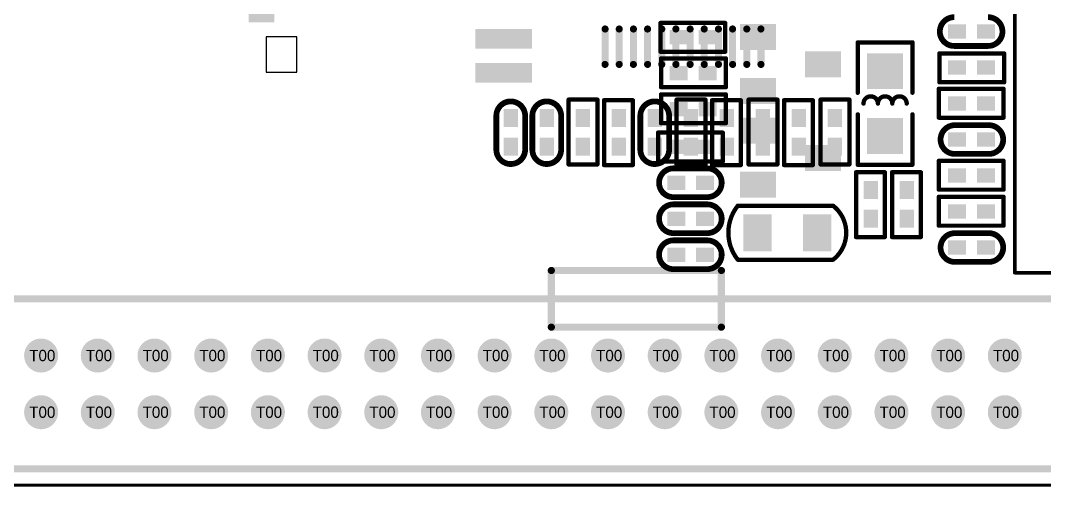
# Model space of a CAD drawing. Extents: x -400 to 4142, y 20 to 2756.
# Drawn here: x 1899 to 3321, y 58 to 705 of the extents above; entities that cross this region are included whole.
import ezdxf

# ---------------------------------------------------------------- set-up
doc = ezdxf.new("R2010")
doc.units = 0
doc.header["$MEASUREMENT"] = 0
for name, color, linetype in [('BOARD_OUTLINE', 1, 'Continuous'), ('COMP_OUTLINE_BOTTOM', 6, 'Continuous'), ('COMP_OUTLINE_TOP', 4, 'Continuous'), ('LAYNR11', 12, 'Continuous'), ('PADLAYER_BOTTOM', 7, 'Continuous'), ('PADLAYER_TOP', 5, 'Continuous'), ('TOOL_TOP', 8, 'Continuous'), ('TOOLCODE_TOP', 9, 'Continuous')]:
    doc.layers.add(name, color=color, linetype=linetype)

msp = doc.modelspace()

# ---------------------------------------------------------------- linework, layer by layer
at = {"layer": 'BOARD_OUTLINE', "const_width": 3.937}
msp.add_lwpolyline([(73.858, 60), (3930.866, 60, 0.414214)], format="xyb", dxfattribs=at)
at = {"layer": 'COMP_OUTLINE_BOTTOM'}
for points, const_width in [([(3196, 710, 0.414214), (3176, 690, 0.414214)], 8), ([(3263, 690, 0.414214), (3243, 710)], 8), ([(3176, 690, 0.414214), (3196, 670)], 8), ([(3243, 670, 0.414214), (3263, 690, 0.414214)], 8), ([(3080, 600, 0.414214), (3070, 590)], 6), ([(3090, 590, 0.414214), (3080, 600, 0.414214)], 6), ([(3100, 600, 0.414214), (3090, 590)], 6), ([(3110, 590, 0.414214), (3100, 600, 0.414214)], 6), ([(3120, 600, 0.414214), (3110, 590)], 6), ([(3130, 590, 0.414214), (3120, 600, 0.414214)], 6), ([(2580, 593, 0.414214), (2560, 573)], 8), ([(2600, 573, 0.414214), (2580, 593, 0.414214)], 8), ([(2630, 593, 0.414214), (2610, 573)], 8), ([(2650, 573, 0.414214), (2630, 593, 0.414214)], 8), ([(2780, 593, 0.414214), (2760, 573)], 8), ([(2800, 573, 0.414214), (2780, 593, 0.414214)], 8), ([(3197, 560, 0.414214), (3177, 540, 0.414214)], 8), ([(3264, 540, 0.414214), (3244, 560)], 8), ([(3177, 540, 0.414214), (3197, 520)], 8), ([(3244, 520, 0.414214), (3264, 540, 0.414214)], 8), ([(2560, 526, 0.414214), (2580, 506, 0.414214)], 8), ([(2580, 506, 0.414214), (2600, 526)], 8), ([(2610, 526, 0.414214), (2630, 506, 0.414214)], 8), ([(2630, 506, 0.414214), (2650, 526)], 8), ([(2760, 526, 0.414214), (2780, 506, 0.414214)], 8), ([(2780, 506, 0.414214), (2800, 526)], 8), ([(3197, 410, 0.414214), (3177, 390, 0.414214)], 8), ([(3264, 390, 0.414214), (3244, 410)], 8), ([(3177, 390, 0.414214), (3197, 370)], 8), ([(3244, 370, 0.414214), (3264, 390, 0.414214)], 8)]:
    msp.add_lwpolyline(points, format="xyb", dxfattribs=dict(at, const_width=const_width))
for points, const_width in [([(3174, 690, 1), (3178, 690, 1)], 4), ([(3174, 690, 1), (3178, 690, 1)], 4), ([(3261, 690, 1), (3265, 690, 1)], 4), ([(3261, 690, 1), (3265, 690, 1)], 4), ([(3060.5, 675, 1), (3063.5, 675, 1)], 3), ([(3060.5, 675, 1), (3063.5, 675, 1)], 3), ([(3136.5, 675, 1), (3139.5, 675, 1)], 3), ([(3136.5, 675, 1), (3139.5, 675, 1)], 3), ([(3194, 670, 1), (3198, 670, 1)], 4), ([(3194, 670, 1), (3198, 670, 1)], 4), ([(3241, 670, 1), (3245, 670, 1)], 4), ([(3241, 670, 1), (3245, 670, 1)], 4), ([(3173.93, 659.61, 1), (3176.93, 659.61, 1)], 3), ([(3173.93, 659.61, 1), (3176.93, 659.61, 1)], 3), ([(3263.93, 659.61, 1), (3266.93, 659.61, 1)], 3), ([(3263.93, 659.61, 1), (3266.93, 659.61, 1)], 3), ([(3173.07, 610.39, 1), (3176.07, 610.39, 1)], 3), ([(3173.07, 610.39, 1), (3176.07, 610.39, 1)], 3), ([(3173.93, 619.61, 1), (3176.93, 619.61, 1)], 3), ([(3173.93, 619.61, 1), (3176.93, 619.61, 1)], 3), ([(3263.07, 610.39, 1), (3266.07, 610.39, 1)], 3), ([(3263.07, 610.39, 1), (3266.07, 610.39, 1)], 3), ([(3263.93, 619.61, 1), (3266.93, 619.61, 1)], 3), ([(3263.93, 619.61, 1), (3266.93, 619.61, 1)], 3), ([(2658.89, 595.43, 1), (2661.89, 595.43, 1)], 3), ([(2658.89, 595.43, 1), (2661.89, 595.43, 1)], 3), ([(2698.89, 595.43, 1), (2701.89, 595.43, 1)], 3), ([(2698.89, 595.43, 1), (2701.89, 595.43, 1)], 3), ([(2708.11, 594.57, 1), (2711.11, 594.57, 1)], 3), ([(2708.11, 594.57, 1), (2711.11, 594.57, 1)], 3), ([(2748.11, 594.57, 1), (2751.11, 594.57, 1)], 3), ([(2748.11, 594.57, 1), (2751.11, 594.57, 1)], 3), ([(2808.89, 595.43, 1), (2811.89, 595.43, 1)], 3), ([(2808.89, 595.43, 1), (2811.89, 595.43, 1)], 3), ([(2848.89, 595.43, 1), (2851.89, 595.43, 1)], 3), ([(2848.89, 595.43, 1), (2851.89, 595.43, 1)], 3), ([(2858.11, 594.57, 1), (2861.11, 594.57, 1)], 3), ([(2858.11, 594.57, 1), (2861.11, 594.57, 1)], 3), ([(2898.11, 594.57, 1), (2901.11, 594.57, 1)], 3), ([(2898.11, 594.57, 1), (2901.11, 594.57, 1)], 3), ([(2908.89, 595.43, 1), (2911.89, 595.43, 1)], 3), ([(2908.89, 595.43, 1), (2911.89, 595.43, 1)], 3), ([(2948.89, 595.43, 1), (2951.89, 595.43, 1)], 3), ([(2948.89, 595.43, 1), (2951.89, 595.43, 1)], 3), ([(2958.11, 594.57, 1), (2961.11, 594.57, 1)], 3), ([(2958.11, 594.57, 1), (2961.11, 594.57, 1)], 3), ([(2998.11, 594.57, 1), (3001.11, 594.57, 1)], 3), ([(2998.11, 594.57, 1), (3001.11, 594.57, 1)], 3), ([(3008.89, 595.43, 1), (3011.89, 595.43, 1)], 3), ([(3008.89, 595.43, 1), (3011.89, 595.43, 1)], 3), ([(3048.89, 595.43, 1), (3051.89, 595.43, 1)], 3), ([(3048.89, 595.43, 1), (3051.89, 595.43, 1)], 3), ([(3060.5, 605, 1), (3063.5, 605, 1)], 3), ([(3078.5, 600, 1), (3081.5, 600, 1)], 3), ([(3078.5, 600, 1), (3081.5, 600, 1)], 3), ([(3098.5, 600, 1), (3101.5, 600, 1)], 3), ([(3098.5, 600, 1), (3101.5, 600, 1)], 3), ([(3118.5, 600, 1), (3121.5, 600, 1)], 3), ([(3118.5, 600, 1), (3121.5, 600, 1)], 3), ([(3136.5, 605, 1), (3139.5, 605, 1)], 3), ([(2578, 593, 1), (2582, 593, 1)], 4), ([(2578, 593, 1), (2582, 593, 1)], 4), ([(2628, 593, 1), (2632, 593, 1)], 4), ([(2628, 593, 1), (2632, 593, 1)], 4), ([(2778, 593, 1), (2782, 593, 1)], 4), ([(2778, 593, 1), (2782, 593, 1)], 4), ([(3068.5, 590, 1), (3071.5, 590, 1)], 3), ([(3088.5, 590, 1), (3091.5, 590, 1)], 3), ([(3088.5, 590, 1), (3091.5, 590, 1)], 3), ([(3108.5, 590, 1), (3111.5, 590, 1)], 3), ([(3108.5, 590, 1), (3111.5, 590, 1)], 3), ([(3128.5, 590, 1), (3131.5, 590, 1)], 3), ([(2558, 574, 1), (2562, 574, 1)], 4), ([(2558, 573, 1), (2562, 573, 1)], 4), ([(2598, 573, 1), (2602, 573, 1)], 4), ([(2598, 573, 1), (2602, 573, 1)], 4), ([(2608, 574, 1), (2612, 574, 1)], 4), ([(2608, 573, 1), (2612, 573, 1)], 4), ([(2648, 573, 1), (2652, 573, 1)], 4), ([(2648, 573, 1), (2652, 573, 1)], 4), ([(2758, 574, 1), (2762, 574, 1)], 4), ([(2758, 573, 1), (2762, 573, 1)], 4), ([(2798, 573, 1), (2802, 573, 1)], 4), ([(2798, 573, 1), (2802, 573, 1)], 4), ([(3060.5, 575, 1), (3063.5, 575, 1)], 3), ([(3136.5, 575, 1), (3139.5, 575, 1)], 3), ([(3173.07, 570.39, 1), (3176.07, 570.39, 1)], 3), ([(3173.07, 570.39, 1), (3176.07, 570.39, 1)], 3), ([(3263.07, 570.39, 1), (3266.07, 570.39, 1)], 3), ([(3263.07, 570.39, 1), (3266.07, 570.39, 1)], 3), ([(3195, 560, 1), (3199, 560, 1)], 4), ([(3195, 560, 1), (3199, 560, 1)], 4), ([(3242, 560, 1), (3246, 560, 1)], 4), ([(3242, 560, 1), (3246, 560, 1)], 4), ([(3175, 540, 1), (3179, 540, 1)], 4), ([(3175, 540, 1), (3179, 540, 1)], 4), ([(3262, 540, 1), (3266, 540, 1)], 4), ([(3262, 540, 1), (3266, 540, 1)], 4), ([(2558, 527, 1), (2562, 527, 1)], 4), ([(2558, 526, 1), (2562, 526, 1)], 4), ([(2598, 526, 1), (2602, 526, 1)], 4), ([(2598, 526, 1), (2602, 526, 1)], 4), ([(2608, 527, 1), (2612, 527, 1)], 4), ([(2608, 526, 1), (2612, 526, 1)], 4), ([(2648, 526, 1), (2652, 526, 1)], 4), ([(2648, 526, 1), (2652, 526, 1)], 4), ([(2758, 527, 1), (2762, 527, 1)], 4), ([(2758, 526, 1), (2762, 526, 1)], 4), ([(2798, 526, 1), (2802, 526, 1)], 4), ([(2798, 526, 1), (2802, 526, 1)], 4), ([(3173.07, 510.39, 1), (3176.07, 510.39, 1)], 3), ([(3173.07, 510.39, 1), (3176.07, 510.39, 1)], 3), ([(3194, 520, 1), (3198, 520, 1)], 4), ([(3195, 520, 1), (3199, 520, 1)], 4), ([(3241, 520, 1), (3245, 520, 1)], 4), ([(3242, 520, 1), (3246, 520, 1)], 4), ([(3263.07, 510.39, 1), (3266.07, 510.39, 1)], 3), ([(3263.07, 510.39, 1), (3266.07, 510.39, 1)], 3), ([(2578, 506, 1), (2582, 506, 1)], 4), ([(2578, 506, 1), (2582, 506, 1)], 4), ([(2628, 506, 1), (2632, 506, 1)], 4), ([(2628, 506, 1), (2632, 506, 1)], 4), ([(2658.89, 505.43, 1), (2661.89, 505.43, 1)], 3), ([(2658.89, 505.43, 1), (2661.89, 505.43, 1)], 3), ([(2698.89, 505.43, 1), (2701.89, 505.43, 1)], 3), ([(2698.89, 505.43, 1), (2701.89, 505.43, 1)], 3), ([(2708.11, 504.57, 1), (2711.11, 504.57, 1)], 3), ([(2708.11, 504.57, 1), (2711.11, 504.57, 1)], 3), ([(2748.11, 504.57, 1), (2751.11, 504.57, 1)], 3), ([(2748.11, 504.57, 1), (2751.11, 504.57, 1)], 3), ([(2778, 506, 1), (2782, 506, 1)], 4), ([(2778, 506, 1), (2782, 506, 1)], 4), ([(2808.89, 505.43, 1), (2811.89, 505.43, 1)], 3), ([(2808.89, 505.43, 1), (2811.89, 505.43, 1)], 3), ([(2848.89, 505.43, 1), (2851.89, 505.43, 1)], 3), ([(2848.89, 505.43, 1), (2851.89, 505.43, 1)], 3), ([(2858.11, 504.57, 1), (2861.11, 504.57, 1)], 3), ([(2858.11, 504.57, 1), (2861.11, 504.57, 1)], 3), ([(2898.11, 504.57, 1), (2901.11, 504.57, 1)], 3), ([(2898.11, 504.57, 1), (2901.11, 504.57, 1)], 3), ([(2908.89, 505.43, 1), (2911.89, 505.43, 1)], 3), ([(2908.89, 505.43, 1), (2911.89, 505.43, 1)], 3), ([(2948.89, 505.43, 1), (2951.89, 505.43, 1)], 3), ([(2948.89, 505.43, 1), (2951.89, 505.43, 1)], 3), ([(2958.11, 504.57, 1), (2961.11, 504.57, 1)], 3), ([(2958.11, 504.57, 1), (2961.11, 504.57, 1)], 3), ([(2998.11, 504.57, 1), (3001.11, 504.57, 1)], 3), ([(2998.11, 504.57, 1), (3001.11, 504.57, 1)], 3), ([(3008.89, 505.43, 1), (3011.89, 505.43, 1)], 3), ([(3008.89, 505.43, 1), (3011.89, 505.43, 1)], 3), ([(3048.89, 505.43, 1), (3051.89, 505.43, 1)], 3), ([(3048.89, 505.43, 1), (3051.89, 505.43, 1)], 3), ([(3060.5, 505, 1), (3063.5, 505, 1)], 3), ([(3060.5, 505, 1), (3063.5, 505, 1)], 3), ([(3136.5, 505, 1), (3139.5, 505, 1)], 3), ([(3136.5, 505, 1), (3139.5, 505, 1)], 3), ([(3058.11, 494.57, 1), (3061.11, 494.57, 1)], 3), ([(3058.11, 494.57, 1), (3061.11, 494.57, 1)], 3), ([(3098.11, 494.57, 1), (3101.11, 494.57, 1)], 3), ([(3098.11, 494.57, 1), (3101.11, 494.57, 1)], 3), ([(3108.11, 494.57, 1), (3111.11, 494.57, 1)], 3), ([(3108.11, 494.57, 1), (3111.11, 494.57, 1)], 3), ([(3148.11, 494.57, 1), (3151.11, 494.57, 1)], 3), ([(3148.11, 494.57, 1), (3151.11, 494.57, 1)], 3), ([(3173.07, 470.39, 1), (3176.07, 470.39, 1)], 3), ([(3173.07, 470.39, 1), (3176.07, 470.39, 1)], 3), ([(3263.07, 470.39, 1), (3266.07, 470.39, 1)], 3), ([(3263.07, 470.39, 1), (3266.07, 470.39, 1)], 3), ([(3173.07, 460.39, 1), (3176.07, 460.39, 1)], 3), ([(3173.07, 460.39, 1), (3176.07, 460.39, 1)], 3), ([(3263.07, 460.39, 1), (3266.07, 460.39, 1)], 3), ([(3263.07, 460.39, 1), (3266.07, 460.39, 1)], 3), ([(3173.07, 420.39, 1), (3176.07, 420.39, 1)], 3), ([(3173.07, 420.39, 1), (3176.07, 420.39, 1)], 3), ([(3195, 410, 1), (3199, 410, 1)], 4), ([(3195, 410, 1), (3199, 410, 1)], 4), ([(3242, 410, 1), (3246, 410, 1)], 4), ([(3242, 410, 1), (3246, 410, 1)], 4), ([(3263.07, 420.39, 1), (3266.07, 420.39, 1)], 3), ([(3263.07, 420.39, 1), (3266.07, 420.39, 1)], 3), ([(3058.11, 404.57, 1), (3061.11, 404.57, 1)], 3), ([(3058.11, 404.57, 1), (3061.11, 404.57, 1)], 3), ([(3098.11, 404.57, 1), (3101.11, 404.57, 1)], 3), ([(3098.11, 404.57, 1), (3101.11, 404.57, 1)], 3), ([(3108.11, 404.57, 1), (3111.11, 404.57, 1)], 3), ([(3108.11, 404.57, 1), (3111.11, 404.57, 1)], 3), ([(3148.11, 404.57, 1), (3151.11, 404.57, 1)], 3), ([(3148.11, 404.57, 1), (3151.11, 404.57, 1)], 3), ([(3175, 390, 1), (3179, 390, 1)], 4), ([(3175, 390, 1), (3179, 390, 1)], 4), ([(3262, 390, 1), (3266, 390, 1)], 4), ([(3262, 390, 1), (3266, 390, 1)], 4), ([(3194, 370, 1), (3198, 370, 1)], 4), ([(3195, 370, 1), (3199, 370, 1)], 4), ([(3241, 370, 1), (3245, 370, 1)], 4), ([(3242, 370, 1), (3246, 370, 1)], 4)]:
    msp.add_lwpolyline(points, format="xyb", close=True, dxfattribs=dict(at, const_width=const_width))
for points, const_width in [([(3138, 675), (3062, 675)], 6), ([(3062, 675), (3062, 605)], 6), ([(3138, 605), (3138, 675)], 6), ([(3196, 670), (3243, 670)], 8), ([(3175.43, 659.61), (3175.43, 619.61)], 6), ([(3265.43, 659.61), (3175.43, 659.61)], 6), ([(3265.43, 619.61), (3265.43, 659.61)], 6), ([(3264.57, 610.39), (3174.57, 610.39)], 6), ([(3174.57, 610.39), (3174.57, 570.39)], 6), ([(3175.43, 619.61), (3265.43, 619.61)], 6), ([(3264.57, 570.39), (3264.57, 610.39)], 6), ([(2700.39, 595.43), (2660.39, 595.43)], 6), ([(2660.39, 595.43), (2660.39, 505.43)], 6), ([(2700.39, 505.43), (2700.39, 595.43)], 6), ([(2749.61, 594.57), (2709.61, 594.57)], 6), ([(2709.61, 594.57), (2709.61, 504.57)], 6), ([(2749.61, 504.57), (2749.61, 594.57)], 6), ([(2850.39, 595.43), (2810.39, 595.43)], 6), ([(2810.39, 595.43), (2810.39, 505.43)], 6), ([(2850.39, 505.43), (2850.39, 595.43)], 6), ([(2899.61, 594.57), (2859.61, 594.57)], 6), ([(2859.61, 594.57), (2859.61, 504.57)], 6), ([(2899.61, 504.57), (2899.61, 594.57)], 6), ([(2950.39, 595.43), (2910.39, 595.43)], 6), ([(2910.39, 595.43), (2910.39, 505.43)], 6), ([(2950.39, 505.43), (2950.39, 595.43)], 6), ([(2999.61, 594.57), (2959.61, 594.57)], 6), ([(2959.61, 594.57), (2959.61, 504.57)], 6), ([(2999.61, 504.57), (2999.61, 594.57)], 6), ([(3050.39, 595.43), (3010.39, 595.43)], 6), ([(3010.39, 595.43), (3010.39, 505.43)], 6), ([(3050.39, 505.43), (3050.39, 595.43)], 6), ([(2560, 527), (2560, 574)], 8), ([(2600, 526), (2600, 573)], 8), ([(2610, 527), (2610, 574)], 8), ([(2650, 526), (2650, 573)], 8), ([(2760, 527), (2760, 574)], 8), ([(2800, 526), (2800, 573)], 8), ([(3062, 505), (3062, 575)], 6), ([(3138, 575), (3138, 505)], 6), ([(3174.57, 570.39), (3264.57, 570.39)], 6), ([(3244, 560), (3197, 560)], 8), ([(3264.57, 510.39), (3174.57, 510.39)], 6), ([(3174.57, 510.39), (3174.57, 470.39)], 6), ([(3243, 520), (3196, 520)], 8), ([(3264.57, 470.39), (3264.57, 510.39)], 6), ([(2660.39, 505.43), (2700.39, 505.43)], 6), ([(2709.61, 504.57), (2749.61, 504.57)], 6), ([(2810.39, 505.43), (2850.39, 505.43)], 6), ([(2859.61, 504.57), (2899.61, 504.57)], 6), ([(2910.39, 505.43), (2950.39, 505.43)], 6), ([(2959.61, 504.57), (2999.61, 504.57)], 6), ([(3010.39, 505.43), (3050.39, 505.43)], 6), ([(3138, 505), (3062, 505)], 6), ([(3099.61, 494.57), (3059.61, 494.57)], 6), ([(3059.61, 494.57), (3059.61, 404.57)], 6), ([(3099.61, 404.57), (3099.61, 494.57)], 6), ([(3149.61, 494.57), (3109.61, 494.57)], 6), ([(3109.61, 494.57), (3109.61, 404.57)], 6), ([(3149.61, 404.57), (3149.61, 494.57)], 6), ([(3174.57, 470.39), (3264.57, 470.39)], 6), ([(3264.57, 460.39), (3174.57, 460.39)], 6), ([(3174.57, 460.39), (3174.57, 420.39)], 6), ([(3264.57, 420.39), (3264.57, 460.39)], 6), ([(3174.57, 420.39), (3264.57, 420.39)], 6), ([(3244, 410), (3197, 410)], 8), ([(3059.61, 404.57), (3099.61, 404.57)], 6), ([(3109.61, 404.57), (3149.61, 404.57)], 6), ([(3243, 370), (3196, 370)], 8)]:
    msp.add_lwpolyline(points, dxfattribs=dict(at, const_width=const_width))
at = {"layer": 'COMP_OUTLINE_TOP'}
for points, const_width in [([(3280.08, 355.04), (3280.08, 984.96)], 5), ([(2787.936, 661.969), (2787.936, 701.969)], 6), ([(2787.936, 701.969), (2877.936, 701.969)], 6), ([(2877.936, 701.969), (2877.936, 661.969)], 6), ([(2877.936, 661.969), (2787.936, 661.969)], 6), ([(2788.8, 612.75), (2788.8, 652.75)], 6), ([(2788.8, 652.75), (2878.8, 652.75)], 6), ([(2878.8, 652.75), (2878.8, 612.75)], 6), ([(2878.8, 612.75), (2788.8, 612.75)], 6), ([(2788.796, 562.749), (2788.796, 602.749)], 6), ([(2788.796, 602.749), (2878.796, 602.749)], 6), ([(2878.796, 602.749), (2878.796, 562.749)], 6), ([(2878.796, 562.749), (2788.796, 562.749)], 6), ([(2784.57, 509.61), (2784.57, 549.61)], 6), ([(2784.57, 549.61), (2874.57, 549.61)], 6), ([(2874.57, 549.61), (2874.57, 509.61)], 6), ([(2874.57, 509.61), (2784.57, 509.61)], 6), ([(2806, 500), (2853, 500)], 8), ([(2807, 460), (2854, 460)], 8), ([(2806, 450), (2853, 450)], 8), ([(2807, 410), (2854, 410)], 8), ([(2806, 400), (2853, 400)], 8), ([(2636.378, 279.37), (2636.378, 358.11)], 10), ([(2636.378, 358.11), (2872.598, 358.11)], 10), ([(2807, 360), (2854, 360)], 8), ([(2872.598, 358.11), (2872.598, 279.37)], 10), ([(4139.92, 355.04), (3280.08, 355.04)], 5), ([(1770.236, 318.74), (3738.74, 318.74)], 10), ([(2872.598, 279.37), (2636.378, 279.37)], 10), ([(3738.74, 82.52), (1770.236, 82.52)], 10)]:
    msp.add_lwpolyline(points, dxfattribs=dict(at, const_width=const_width))
for points, const_width in [([(2786.436, 701.969, 1), (2789.436, 701.969, 1)], 3), ([(2786.436, 701.969, 1), (2789.436, 701.969, 1)], 3), ([(2876.436, 701.969, 1), (2879.436, 701.969, 1)], 3), ([(2876.436, 701.969, 1), (2879.436, 701.969, 1)], 3), ([(2786.436, 661.969, 1), (2789.436, 661.969, 1)], 3), ([(2786.436, 661.969, 1), (2789.436, 661.969, 1)], 3), ([(2787.3, 652.75, 1), (2790.3, 652.75, 1)], 3), ([(2787.3, 652.75, 1), (2790.3, 652.75, 1)], 3), ([(2876.436, 661.969, 1), (2879.436, 661.969, 1)], 3), ([(2876.436, 661.969, 1), (2879.436, 661.969, 1)], 3), ([(2877.3, 652.75, 1), (2880.3, 652.75, 1)], 3), ([(2877.3, 652.75, 1), (2880.3, 652.75, 1)], 3), ([(2787.3, 612.75, 1), (2790.3, 612.75, 1)], 3), ([(2787.3, 612.75, 1), (2790.3, 612.75, 1)], 3), ([(2877.3, 612.75, 1), (2880.3, 612.75, 1)], 3), ([(2877.3, 612.75, 1), (2880.3, 612.75, 1)], 3), ([(2787.296, 602.749, 1), (2790.296, 602.749, 1)], 3), ([(2787.296, 602.749, 1), (2790.296, 602.749, 1)], 3), ([(2877.296, 602.749, 1), (2880.296, 602.749, 1)], 3), ([(2877.296, 602.749, 1), (2880.296, 602.749, 1)], 3), ([(2787.296, 562.749, 1), (2790.296, 562.749, 1)], 3), ([(2787.296, 562.749, 1), (2790.296, 562.749, 1)], 3), ([(2877.296, 562.749, 1), (2880.296, 562.749, 1)], 3), ([(2877.296, 562.749, 1), (2880.296, 562.749, 1)], 3), ([(2783.07, 549.61, 1), (2786.07, 549.61, 1)], 3), ([(2783.07, 549.61, 1), (2786.07, 549.61, 1)], 3), ([(2873.07, 549.61, 1), (2876.07, 549.61, 1)], 3), ([(2873.07, 549.61, 1), (2876.07, 549.61, 1)], 3), ([(2783.07, 509.61, 1), (2786.07, 509.61, 1)], 3), ([(2783.07, 509.61, 1), (2786.07, 509.61, 1)], 3), ([(2873.07, 509.61, 1), (2876.07, 509.61, 1)], 3), ([(2873.07, 509.61, 1), (2876.07, 509.61, 1)], 3), ([(2804, 500, 1), (2808, 500, 1)], 4), ([(2804, 500, 1), (2808, 500, 1)], 4), ([(2851, 500, 1), (2855, 500, 1)], 4), ([(2851, 500, 1), (2855, 500, 1)], 4), ([(2784, 480, 1), (2788, 480, 1)], 4), ([(2784, 480, 1), (2788, 480, 1)], 4), ([(2871, 480, 1), (2875, 480, 1)], 4), ([(2871, 480, 1), (2875, 480, 1)], 4), ([(2804, 460, 1), (2808, 460, 1)], 4), ([(2805, 460, 1), (2809, 460, 1)], 4), ([(2851, 460, 1), (2855, 460, 1)], 4), ([(2852, 460, 1), (2856, 460, 1)], 4), ([(2804, 450, 1), (2808, 450, 1)], 4), ([(2804, 450, 1), (2808, 450, 1)], 4), ([(2851, 450, 1), (2855, 450, 1)], 4), ([(2851, 450, 1), (2855, 450, 1)], 4), ([(2893.862, 448.098, 1), (2896.862, 448.098, 1)], 3), ([(2893.862, 448.098, 1), (2896.862, 448.098, 1)], 3), ([(3026.25, 448.098, 1), (3029.25, 448.098, 1)], 3), ([(3026.25, 448.098, 1), (3029.25, 448.098, 1)], 3), ([(2784, 430, 1), (2788, 430, 1)], 4), ([(2784, 430, 1), (2788, 430, 1)], 4), ([(2871, 430, 1), (2875, 430, 1)], 4), ([(2871, 430, 1), (2875, 430, 1)], 4), ([(2804, 410, 1), (2808, 410, 1)], 4), ([(2805, 410, 1), (2809, 410, 1)], 4), ([(2851, 410, 1), (2855, 410, 1)], 4), ([(2852, 410, 1), (2856, 410, 1)], 4), ([(2880.778, 410.598, 1), (2883.778, 410.598, 1)], 3), ([(2880.778, 410.598, 1), (2883.778, 410.598, 1)], 3), ([(3044.488, 410.598, 1), (3047.488, 410.598, 1)], 3), ([(3044.488, 410.598, 1), (3047.488, 410.598, 1)], 3), ([(2804, 400, 1), (2808, 400, 1)], 4), ([(2804, 400, 1), (2808, 400, 1)], 4), ([(2851, 400, 1), (2855, 400, 1)], 4), ([(2851, 400, 1), (2855, 400, 1)], 4), ([(2784, 380, 1), (2788, 380, 1)], 4), ([(2784, 380, 1), (2788, 380, 1)], 4), ([(2871, 380, 1), (2875, 380, 1)], 4), ([(2871, 380, 1), (2875, 380, 1)], 4), ([(2893.862, 373.098, 1), (2896.862, 373.098, 1)], 3), ([(2893.862, 373.098, 1), (2896.862, 373.098, 1)], 3), ([(3026.25, 373.098, 1), (3029.25, 373.098, 1)], 3), ([(3026.25, 373.098, 1), (3029.25, 373.098, 1)], 3), ([(2633.878, 358.11, 1), (2638.878, 358.11, 1)], 5), ([(2633.878, 358.11, 1), (2638.878, 358.11, 1)], 5), ([(2804, 360, 1), (2808, 360, 1)], 4), ([(2805, 360, 1), (2809, 360, 1)], 4), ([(2851, 360, 1), (2855, 360, 1)], 4), ([(2852, 360, 1), (2856, 360, 1)], 4), ([(2870.098, 358.11, 1), (2875.098, 358.11, 1)], 5), ([(2870.098, 358.11, 1), (2875.098, 358.11, 1)], 5), ([(3278.83, 355.04, 1), (3281.33, 355.04, 1)], 2.5), ([(3278.83, 355.04, 1), (3281.33, 355.04, 1)], 2.5), ([(2633.878, 279.37, 1), (2638.878, 279.37, 1)], 5), ([(2633.878, 279.37, 1), (2638.878, 279.37, 1)], 5), ([(2870.098, 279.37, 1), (2875.098, 279.37, 1)], 5), ([(2870.098, 279.37, 1), (2875.098, 279.37, 1)], 5)]:
    msp.add_lwpolyline(points, format="xyb", close=True, dxfattribs=dict(at, const_width=const_width))
for points, const_width in [([(2786, 480, -0.414214), (2806, 500)], 8), ([(2853, 500, -0.414214), (2873, 480, -0.414214)], 8), ([(2806, 460, -0.414214), (2786, 480, -0.414214)], 8), ([(2873, 480, -0.414214), (2853, 460)], 8), ([(2786, 430, -0.414214), (2806, 450)], 8), ([(2853, 450, -0.414214), (2873, 430, -0.414214)], 8), ([(2882.278, 410.598, -0.169436), (2895.362, 448.098)], 6), ([(2895.362, 448.098), (3027.75, 448.098, -0.230282)], 6), ([(3027.75, 448.098, -0.230282), (3045.988, 410.598, -0.230282)], 6), ([(2806, 410, -0.414214), (2786, 430, -0.414214)], 8), ([(2873, 430, -0.414214), (2853, 410)], 8), ([(2895.362, 373.098, -0.169436), (2882.278, 410.598, -0.169436)], 6), ([(3045.988, 410.598, -0.230282), (3027.75, 373.098)], 6), ([(2786, 380, -0.414214), (2806, 400)], 8), ([(2853, 400, -0.414214), (2873, 380, -0.414214)], 8), ([(2806, 360, -0.414214), (2786, 380, -0.414214)], 8), ([(2873, 380, -0.414214), (2853, 360)], 8), ([(3027.75, 373.098), (2895.362, 373.098, -0.169436)], 6)]:
    msp.add_lwpolyline(points, format="xyb", dxfattribs=dict(at, const_width=const_width))
at = {"layer": 'LAYNR11'}
msp.add_lwpolyline([(2240.354, 682.874), (2240.354, 633.819), (2283, 633.819), (2283, 682.874), (2240.354, 682.874)], dxfattribs=at)
msp.add_lwpolyline([(2240.354, 682.874, 1), (2240.354, 682.874, 1)], format="xyb", close=True, dxfattribs=at)
msp.add_lwpolyline([(2240.354, 682.874, 1), (2240.354, 682.874, 1)], format="xyb", close=True, dxfattribs=at)
at = {"layer": 'PADLAYER_BOTTOM'}
for points, const_width in [([(2708.563, 693.583, 1), (2713.484, 693.583, 1)], 4.921), ([(2728.248, 693.583, 1), (2733.169, 693.583, 1)], 4.921), ([(2747.933, 693.583, 1), (2752.854, 693.583, 1)], 4.921), ([(2767.618, 693.583, 1), (2772.539, 693.583, 1)], 4.921), ([(2787.303, 693.583, 1), (2792.224, 693.583, 1)], 4.921), ([(2806.988, 693.583, 1), (2811.91, 693.583, 1)], 4.921), ([(2826.673, 693.583, 1), (2831.595, 693.583, 1)], 4.921), ([(2846.358, 693.583, 1), (2851.28, 693.583, 1)], 4.921), ([(2866.043, 693.583, 1), (2870.965, 693.583, 1)], 4.921), ([(2885.728, 693.583, 1), (2890.65, 693.583, 1)], 4.921), ([(2905.413, 693.583, 1), (2910.335, 693.583, 1)], 4.921), ([(2925.098, 693.582, 1), (2930.02, 693.582, 1)], 4.921), ([(2708.563, 644.37, 1), (2713.484, 644.37, 1)], 4.921), ([(2728.248, 644.37, 1), (2733.169, 644.37, 1)], 4.921), ([(2747.933, 644.37, 1), (2752.854, 644.37, 1)], 4.921), ([(2767.618, 644.37, 1), (2772.539, 644.37, 1)], 4.921), ([(2787.303, 644.37, 1), (2792.224, 644.37, 1)], 4.921), ([(2806.988, 644.37, 1), (2811.91, 644.37, 1)], 4.921), ([(2826.673, 644.37, 1), (2831.595, 644.37, 1)], 4.921), ([(2846.358, 644.37, 1), (2851.28, 644.37, 1)], 4.921), ([(2866.043, 644.37, 1), (2870.965, 644.37, 1)], 4.921), ([(2885.728, 644.37, 1), (2890.65, 644.37, 1)], 4.921), ([(2905.413, 644.37, 1), (2910.335, 644.37, 1)], 4.921), ([(2925.098, 644.37, 1), (2930.02, 644.37, 1)], 4.921), ([(1915.906, 240, 1), (1939.528, 240, 1)], 23.622), ([(1994.646, 240, 1), (2018.268, 240, 1)], 23.622), ([(2073.386, 240, 1), (2097.008, 240, 1)], 23.622), ([(2152.126, 240, 1), (2175.748, 240, 1)], 23.622), ([(2230.866, 240, 1), (2254.488, 240, 1)], 23.622), ([(2309.606, 240, 1), (2333.228, 240, 1)], 23.622), ([(2388.346, 240, 1), (2411.968, 240, 1)], 23.622), ([(2467.087, 240, 1), (2490.709, 240, 1)], 23.622), ([(2545.827, 240, 1), (2569.449, 240, 1)], 23.622), ([(2624.567, 240, 1), (2648.189, 240, 1)], 23.622), ([(2703.307, 240, 1), (2726.929, 240, 1)], 23.622), ([(2782.047, 240, 1), (2805.669, 240, 1)], 23.622), ([(2860.787, 240, 1), (2884.409, 240, 1)], 23.622), ([(2939.528, 240, 1), (2963.15, 240, 1)], 23.622), ([(3018.268, 240, 1), (3041.89, 240, 1)], 23.622), ([(3097.008, 240, 1), (3120.63, 240, 1)], 23.622), ([(3175.748, 240, 1), (3199.37, 240, 1)], 23.622), ([(3254.488, 240, 1), (3278.11, 240, 1)], 23.622), ([(1915.906, 161.26, 1), (1939.528, 161.26, 1)], 23.622), ([(1994.646, 161.26, 1), (2018.268, 161.26, 1)], 23.622), ([(2073.386, 161.26, 1), (2097.008, 161.26, 1)], 23.622), ([(2152.126, 161.26, 1), (2175.748, 161.26, 1)], 23.622), ([(2230.866, 161.26, 1), (2254.488, 161.26, 1)], 23.622), ([(2309.606, 161.26, 1), (2333.228, 161.26, 1)], 23.622), ([(2388.346, 161.26, 1), (2411.968, 161.26, 1)], 23.622), ([(2467.087, 161.26, 1), (2490.709, 161.26, 1)], 23.622), ([(2545.827, 161.26, 1), (2569.449, 161.26, 1)], 23.622), ([(2624.567, 161.26, 1), (2648.189, 161.26, 1)], 23.622), ([(2703.307, 161.26, 1), (2726.929, 161.26, 1)], 23.622), ([(2782.047, 161.26, 1), (2805.669, 161.26, 1)], 23.622), ([(2860.787, 161.26, 1), (2884.409, 161.26, 1)], 23.622), ([(2939.528, 161.26, 1), (2963.15, 161.26, 1)], 23.622), ([(3018.268, 161.26, 1), (3041.89, 161.26, 1)], 23.622), ([(3097.008, 161.26, 1), (3120.63, 161.26, 1)], 23.622), ([(3175.748, 161.26, 1), (3199.37, 161.26, 1)], 23.622), ([(3254.488, 161.26, 1), (3278.11, 161.26, 1)], 23.622)]:
    msp.add_lwpolyline(points, format="xyb", close=True, dxfattribs=dict(at, const_width=const_width))
for points in [[(2215.861, 752.929), (2215.861, 702.929), (2251.861, 752.929), (2251.861, 702.929)], [(3212.5, 700), (3187.5, 700), (3212.5, 680), (3187.5, 680)], [(3252.5, 700), (3227.5, 700), (3252.5, 680), (3227.5, 680)], [(2609.37, 693.78), (2530.63, 693.78), (2609.37, 666.22), (2530.63, 666.22)], [(2706.102, 693.583), (2706.102, 644.37), (2715.945, 693.583), (2715.945, 644.37)], [(2725.787, 693.583), (2725.787, 644.37), (2735.63, 693.583), (2735.63, 644.37)], [(2745.472, 693.583), (2745.472, 644.37), (2755.315, 693.583), (2755.315, 644.37)], [(2765.158, 693.583), (2765.158, 644.37), (2775, 693.583), (2775, 644.37)], [(2784.843, 693.583), (2784.843, 644.37), (2794.685, 693.583), (2794.685, 644.37)], [(2804.528, 693.583), (2804.528, 644.37), (2814.37, 693.583), (2814.37, 644.37)], [(2824.213, 693.583), (2824.213, 644.37), (2834.055, 693.583), (2834.055, 644.37)], [(2843.898, 693.583), (2843.898, 644.37), (2853.74, 693.583), (2853.74, 644.37)], [(2863.583, 693.583), (2863.583, 644.37), (2873.425, 693.583), (2873.425, 644.37)], [(2883.268, 693.583), (2883.268, 644.37), (2893.11, 693.583), (2893.11, 644.37)], [(2902.953, 693.583), (2902.953, 644.37), (2912.795, 693.583), (2912.795, 644.37)], [(2922.638, 693.582), (2922.638, 644.37), (2932.48, 693.582), (2932.48, 644.37)], [(3075, 660), (3075, 610), (3125, 660), (3125, 610)], [(2609.37, 646.536), (2530.63, 646.536), (2609.37, 618.976), (2530.63, 618.976)], [(3212.5, 650), (3187.5, 650), (3212.5, 630), (3187.5, 630)], [(3252.5, 650), (3227.5, 650), (3252.5, 630), (3227.5, 630)], [(3187.5, 580), (3212.5, 580), (3187.5, 600), (3212.5, 600)], [(3227.5, 580), (3252.5, 580), (3227.5, 600), (3252.5, 600)], [(2570, 582.5), (2570, 557.5), (2590, 582.5), (2590, 557.5)], [(2620, 582.5), (2620, 557.5), (2640, 582.5), (2640, 557.5)], [(2670, 582.5), (2670, 557.5), (2690, 582.5), (2690, 557.5)], [(2740, 557.5), (2740, 582.5), (2720, 557.5), (2720, 582.5)], [(2770, 582.5), (2770, 557.5), (2790, 582.5), (2790, 557.5)], [(2820, 582.5), (2820, 557.5), (2840, 582.5), (2840, 557.5)], [(2890, 557.5), (2890, 582.5), (2870, 557.5), (2870, 582.5)], [(2920, 582.5), (2920, 557.5), (2940, 582.5), (2940, 557.5)], [(2990, 557.5), (2990, 582.5), (2970, 557.5), (2970, 582.5)], [(3020, 582.5), (3020, 557.5), (3040, 582.5), (3040, 557.5)], [(3075, 570), (3075, 520), (3125, 570), (3125, 520)], [(2570, 542.5), (2570, 517.5), (2590, 542.5), (2590, 517.5)], [(2620, 542.5), (2620, 517.5), (2640, 542.5), (2640, 517.5)], [(2670, 542.5), (2670, 517.5), (2690, 542.5), (2690, 517.5)], [(2740, 517.5), (2740, 542.5), (2720, 517.5), (2720, 542.5)], [(2770, 542.5), (2770, 517.5), (2790, 542.5), (2790, 517.5)], [(2820, 542.5), (2820, 517.5), (2840, 542.5), (2840, 517.5)], [(2890, 517.5), (2890, 542.5), (2870, 517.5), (2870, 542.5)], [(2920, 542.5), (2920, 517.5), (2940, 542.5), (2940, 517.5)], [(2990, 517.5), (2990, 542.5), (2970, 517.5), (2970, 542.5)], [(3020, 542.5), (3020, 517.5), (3040, 542.5), (3040, 517.5)], [(3187.5, 530), (3212.5, 530), (3187.5, 550), (3212.5, 550)], [(3227.5, 530), (3252.5, 530), (3227.5, 550), (3252.5, 550)], [(3187.5, 480), (3212.5, 480), (3187.5, 500), (3212.5, 500)], [(3227.5, 480), (3252.5, 480), (3227.5, 500), (3252.5, 500)], [(3090, 457.5), (3090, 482.5), (3070, 457.5), (3070, 482.5)], [(3140, 457.5), (3140, 482.5), (3120, 457.5), (3120, 482.5)], [(3090, 417.5), (3090, 442.5), (3070, 417.5), (3070, 442.5)], [(3140, 417.5), (3140, 442.5), (3120, 417.5), (3120, 442.5)], [(3187.5, 430), (3212.5, 430), (3187.5, 450), (3212.5, 450)], [(3227.5, 430), (3252.5, 430), (3227.5, 450), (3252.5, 450)], [(3187.5, 380), (3212.5, 380), (3187.5, 400), (3212.5, 400)], [(3227.5, 380), (3252.5, 380), (3227.5, 400), (3252.5, 400)]]:
    msp.add_solid(points, dxfattribs=at)
at = {"layer": 'PADLAYER_TOP', "const_width": 23.622}
for points in [[(1915.906, 240, 1), (1939.528, 240, 1)], [(1994.646, 240, 1), (2018.268, 240, 1)], [(2073.386, 240, 1), (2097.008, 240, 1)], [(2152.126, 240, 1), (2175.748, 240, 1)], [(2230.866, 240, 1), (2254.488, 240, 1)], [(2309.606, 240, 1), (2333.228, 240, 1)], [(2388.346, 240, 1), (2411.968, 240, 1)], [(2467.087, 240, 1), (2490.709, 240, 1)], [(2545.827, 240, 1), (2569.449, 240, 1)], [(2624.567, 240, 1), (2648.189, 240, 1)], [(2703.307, 240, 1), (2726.929, 240, 1)], [(2782.047, 240, 1), (2805.669, 240, 1)], [(2860.787, 240, 1), (2884.409, 240, 1)], [(2939.528, 240, 1), (2963.15, 240, 1)], [(3018.268, 240, 1), (3041.89, 240, 1)], [(3097.008, 240, 1), (3120.63, 240, 1)], [(3175.748, 240, 1), (3199.37, 240, 1)], [(3254.488, 240, 1), (3278.11, 240, 1)], [(1915.906, 161.26, 1), (1939.528, 161.26, 1)], [(1994.646, 161.26, 1), (2018.268, 161.26, 1)], [(2073.386, 161.26, 1), (2097.008, 161.26, 1)], [(2152.126, 161.26, 1), (2175.748, 161.26, 1)], [(2230.866, 161.26, 1), (2254.488, 161.26, 1)], [(2309.606, 161.26, 1), (2333.228, 161.26, 1)], [(2388.346, 161.26, 1), (2411.968, 161.26, 1)], [(2467.087, 161.26, 1), (2490.709, 161.26, 1)], [(2545.827, 161.26, 1), (2569.449, 161.26, 1)], [(2624.567, 161.26, 1), (2648.189, 161.26, 1)], [(2703.307, 161.26, 1), (2726.929, 161.26, 1)], [(2782.047, 161.26, 1), (2805.669, 161.26, 1)], [(2860.787, 161.26, 1), (2884.409, 161.26, 1)], [(2939.528, 161.26, 1), (2963.15, 161.26, 1)], [(3018.268, 161.26, 1), (3041.89, 161.26, 1)], [(3097.008, 161.26, 1), (3120.63, 161.26, 1)], [(3175.748, 161.26, 1), (3199.37, 161.26, 1)], [(3254.488, 161.26, 1), (3278.11, 161.26, 1)]]:
    msp.add_lwpolyline(points, format="xyb", close=True, dxfattribs=at)
at = {"layer": 'PADLAYER_TOP'}
for points in [[(2898.366, 664.359), (2948.366, 664.359), (2898.366, 700.359), (2948.366, 700.359)], [(2825.866, 692.359), (2800.866, 692.359), (2825.866, 672.359), (2800.866, 672.359)], [(2865.866, 692.359), (2840.866, 692.359), (2865.866, 672.359), (2840.866, 672.359)], [(2988.916, 626.359), (3038.916, 626.359), (2988.916, 662.359), (3038.916, 662.359)], [(2800.87, 622.36), (2825.87, 622.36), (2800.87, 642.36), (2825.87, 642.36)], [(2840.87, 622.36), (2865.87, 622.36), (2840.87, 642.36), (2865.87, 642.36)], [(2898.366, 589.359), (2948.366, 589.359), (2898.366, 625.359), (2948.366, 625.359)], [(2800.866, 572.359), (2825.866, 572.359), (2800.866, 592.359), (2825.866, 592.359)], [(2840.866, 572.359), (2865.866, 572.359), (2840.866, 592.359), (2865.866, 592.359)], [(2898.366, 534.359), (2948.366, 534.359), (2898.366, 570.359), (2948.366, 570.359)], [(2822.5, 540), (2797.5, 540), (2822.5, 520), (2797.5, 520)], [(2862.5, 540), (2837.5, 540), (2862.5, 520), (2837.5, 520)], [(2988.916, 496.359), (3038.916, 496.359), (2988.916, 532.359), (3038.916, 532.359)], [(2797.5, 470), (2822.5, 470), (2797.5, 490), (2822.5, 490)], [(2837.5, 470), (2862.5, 470), (2837.5, 490), (2862.5, 490)], [(2898.366, 459.359), (2948.366, 459.359), (2898.366, 495.359), (2948.366, 495.359)], [(2797.5, 420), (2822.5, 420), (2797.5, 440), (2822.5, 440)], [(2837.5, 420), (2862.5, 420), (2837.5, 440), (2862.5, 440)], [(2942.637, 384.788), (2942.637, 435.968), (2903.267, 384.788), (2903.267, 435.968)], [(3025.317, 384.788), (3025.317, 435.968), (2985.947, 384.788), (2985.947, 435.968)], [(2797.5, 370), (2822.5, 370), (2797.5, 390), (2822.5, 390)], [(2837.5, 370), (2862.5, 370), (2837.5, 390), (2862.5, 390)]]:
    msp.add_solid(points, dxfattribs=at)
at = {"layer": 'TOOL_TOP', "const_width": 10}
for points in [[(1911.969, 240, 1), (1943.465, 240, 1), (1911.969, 240)], [(1990.709, 240, 1), (2022.205, 240, 1), (1990.709, 240)], [(2069.449, 240, 1), (2100.945, 240, 1), (2069.449, 240)], [(2148.189, 240, 1), (2179.685, 240, 1), (2148.189, 240)], [(2226.929, 240, 1), (2258.425, 240, 1), (2226.929, 240)], [(2305.669, 240, 1), (2337.165, 240, 1), (2305.669, 240)], [(2384.409, 240, 1), (2415.906, 240, 1), (2384.409, 240)], [(2463.15, 240, 1), (2494.646, 240, 1), (2463.15, 240)], [(2541.89, 240, 1), (2573.386, 240, 1), (2541.89, 240)], [(2620.63, 240, 1), (2652.126, 240, 1), (2620.63, 240)], [(2699.37, 240, 1), (2730.866, 240, 1), (2699.37, 240)], [(2778.11, 240, 1), (2809.606, 240, 1), (2778.11, 240)], [(2856.85, 240, 1), (2888.346, 240, 1), (2856.85, 240)], [(2935.591, 240, 1), (2967.087, 240, 1), (2935.591, 240)], [(3014.331, 240, 1), (3045.827, 240, 1), (3014.331, 240)], [(3093.071, 240, 1), (3124.567, 240, 1), (3093.071, 240)], [(3171.811, 240, 1), (3203.307, 240, 1), (3171.811, 240)], [(3250.551, 240, 1), (3282.047, 240, 1), (3250.551, 240)], [(1911.969, 161.26, 1), (1943.465, 161.26, 1), (1911.969, 161.26)], [(1990.709, 161.26, 1), (2022.205, 161.26, 1), (1990.709, 161.26)], [(2069.449, 161.26, 1), (2100.945, 161.26, 1), (2069.449, 161.26)], [(2148.189, 161.26, 1), (2179.685, 161.26, 1), (2148.189, 161.26)], [(2226.929, 161.26, 1), (2258.425, 161.26, 1), (2226.929, 161.26)], [(2305.669, 161.26, 1), (2337.165, 161.26, 1), (2305.669, 161.26)], [(2384.409, 161.26, 1), (2415.906, 161.26, 1), (2384.409, 161.26)], [(2463.15, 161.26, 1), (2494.646, 161.26, 1), (2463.15, 161.26)], [(2541.89, 161.26, 1), (2573.386, 161.26, 1), (2541.89, 161.26)], [(2620.63, 161.26, 1), (2652.126, 161.26, 1), (2620.63, 161.26)], [(2699.37, 161.26, 1), (2730.866, 161.26, 1), (2699.37, 161.26)], [(2778.11, 161.26, 1), (2809.606, 161.26, 1), (2778.11, 161.26)], [(2856.85, 161.26, 1), (2888.346, 161.26, 1), (2856.85, 161.26)], [(2935.591, 161.26, 1), (2967.087, 161.26, 1), (2935.591, 161.26)], [(3014.331, 161.26, 1), (3045.827, 161.26, 1), (3014.331, 161.26)], [(3093.071, 161.26, 1), (3124.567, 161.26, 1), (3093.071, 161.26)], [(3171.811, 161.26, 1), (3203.307, 161.26, 1), (3171.811, 161.26)], [(3250.551, 161.26, 1), (3282.047, 161.26, 1), (3250.551, 161.26)]]:
    msp.add_lwpolyline(points, format="xyb", dxfattribs=at)

# ---------------------------------------------------------------- texts
at = {"layer": 'TOOLCODE_TOP'}
for p in [(1911.181, 232.126), (1989.921, 232.126), (2068.661, 232.126), (2147.402, 232.126), (2226.142, 232.126), (2304.882, 232.126), (2383.622, 232.126), (2462.362, 232.126), (2541.102, 232.126), (2619.842, 232.126), (2698.583, 232.126), (2777.323, 232.126), (2856.063, 232.126), (2934.803, 232.126), (3013.543, 232.126), (3092.283, 232.126), (3171.024, 232.126), (3249.764, 232.126), (1911.181, 153.386), (1989.921, 153.386), (2068.661, 153.386), (2147.402, 153.386), (2226.142, 153.386), (2304.882, 153.386), (2383.622, 153.386), (2462.362, 153.386), (2541.102, 153.386), (2619.842, 153.386), (2698.583, 153.386), (2777.323, 153.386), (2856.063, 153.386), (2934.803, 153.386), (3013.543, 153.386), (3092.283, 153.386), (3171.024, 153.386), (3249.764, 153.386)]:
    msp.add_text('T00', height=15.748, dxfattribs=at).set_placement(p)

doc.saveas('drawing.dxf')
